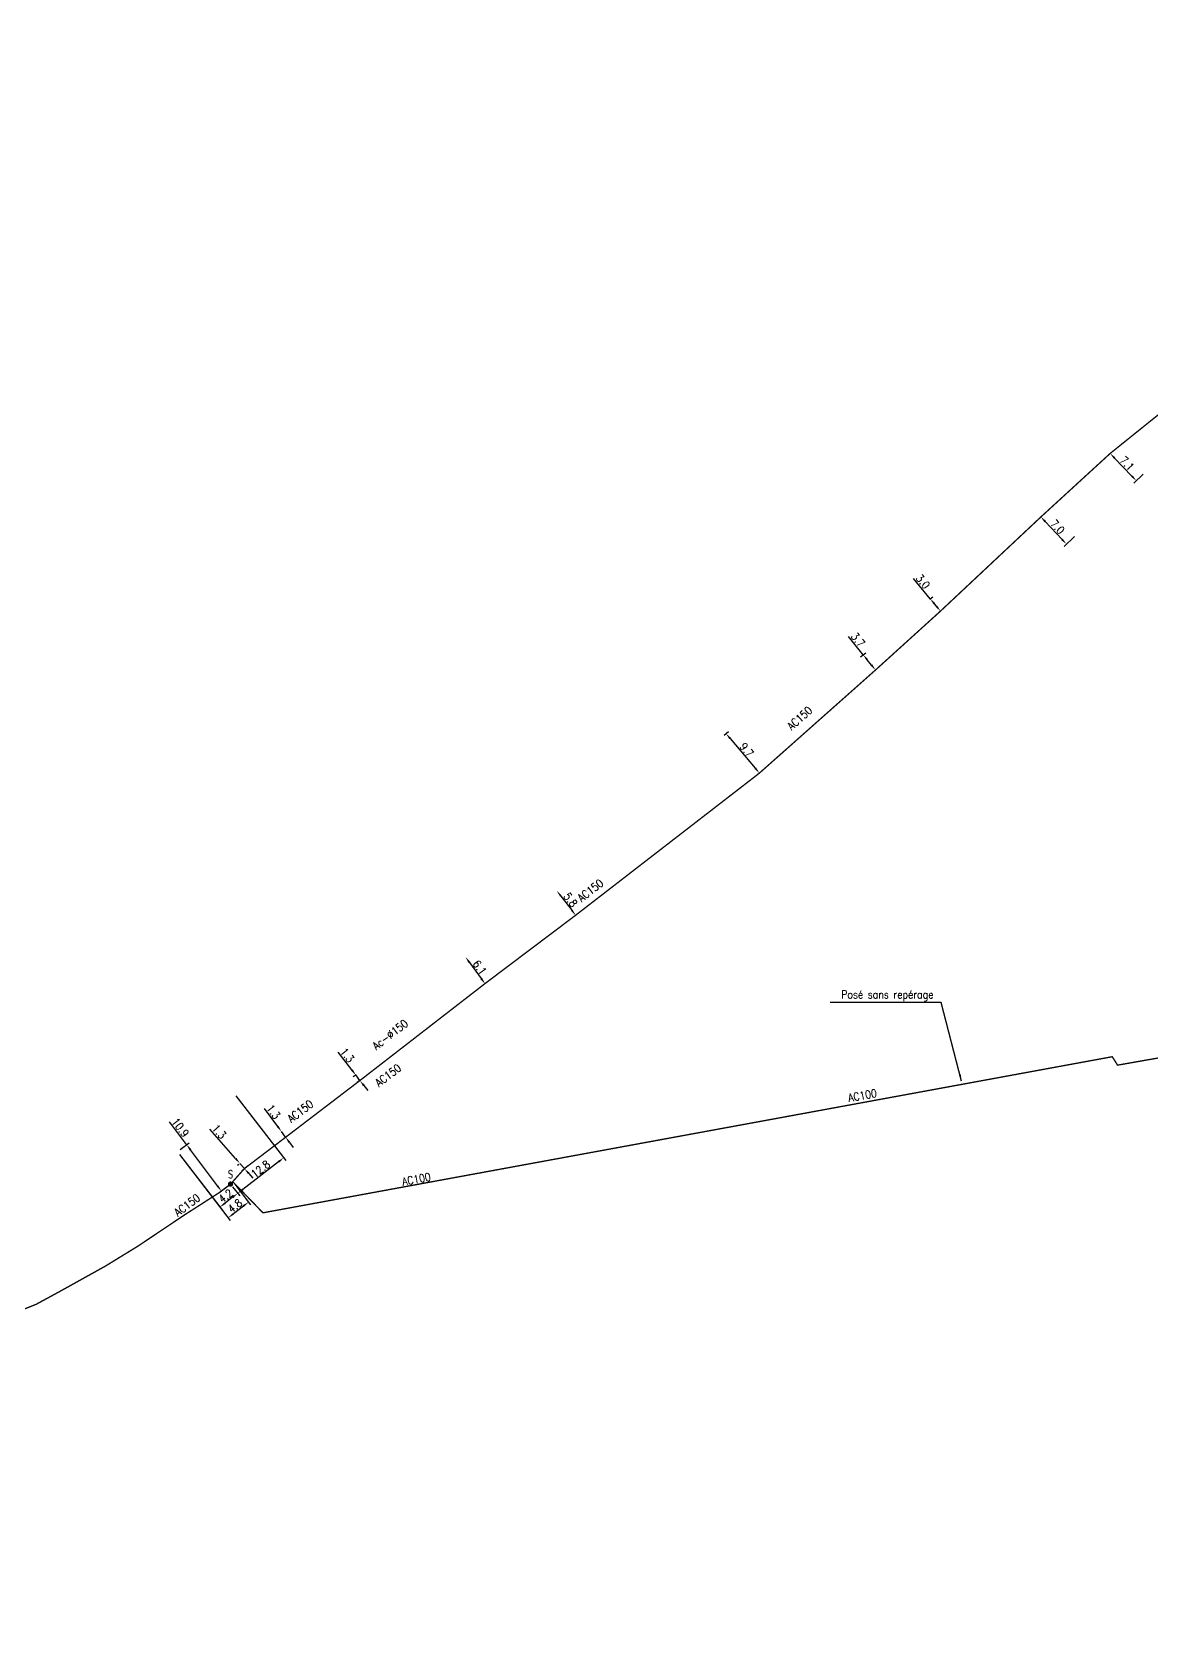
# Model space of a CAD drawing. Header units: millimetres. Extents: x 138998 to 140015, y 127998 to 129006.
# Drawn here: x 139577.9 to 139787.6, y 128188.9 to 128488 of the extents above; entities that cross this region are included whole.
import ezdxf
from ezdxf.enums import TextEntityAlignment as Align

# ---------------------------------------------------------------- set-up
doc = ezdxf.new("R2010")
doc.units = ezdxf.units.MM
doc.header["$PDMODE"] = 34
doc.linetypes.add('L_25_AP', pattern=[2000, 1000, 1000])
doc.layers.get('0').update_dxf_attribs({"linetype": 'CONTINUOUS'})
doc.layers.get('DEFPOINTS').update_dxf_attribs({"linetype": 'CONTINUOUS'})
doc.layers.add('L_150', color=1, linetype='CONTINUOUS')
doc.layers.add('L_300', color=7, linetype='CONTINUOUS')
doc.styles.add('G_ROMANS', font='ROMANS.SHX', dxfattribs={"width": 0.75})
doc.styles.get("Standard").update_dxf_attribs({"font": 'romans.shx', "width": 0.85})
doc.dimstyles.get("Standard").update_dxf_attribs({"dimtxt": 1.5, "dimasz": 1.2, "dimexe": 0.625, "dimexo": 0.625, "dimgap": 0.25, "dimtad": 1, "dimdec": 1, "dimzin": 0, "dimdsep": 46, "dimtxsty": 'Standard', "dimcen": -0.5, "dimadec": 0, "dimazin": 0, "dimtfac": 1, "dimtdec": 1, "dimtmove": 0, "dimatfit": 3, "dimfxl": 0, "dimtolj": 1, "dimtzin": 0, "dimarcsym": 0})

# ---------------------------------------------------------------- blocks, each defined once
blk = doc.blocks.new('*D239')
at = {"layer": 'DEFPOINTS', "color": 0, "linetype": 'Continuous', "transparency": 16777216}
for p in [(139605.15, 128278.11), (139615.1, 128272.08), (139613.13, 128267.78)]:
    blk.add_point(p, dxfattribs=at)
at = {"layer": 'L_300', "color": 0, "linetype": 'Continuous', "lineweight": -2, "transparency": 16777216}
for p, q in [((139605.53, 128277.61), (139613.51, 128267.28)), ((139615.5, 128269.61), (139614.08, 128268.51)), ((139615.49, 128271.58), (139616.83, 128269.85))]:
    blk.add_line(p, q, dxfattribs=at)
at = {"layer": 'L_300', "color": 0, "linetype": 'Continuous', "transparency": 16777216}
for points in [[(139615.37, 128269.77), (139615.62, 128269.45), (139616.44, 128270.34)], [(139613.96, 128268.67), (139614.2, 128268.35), (139613.13, 128267.78)]]:
    blk.add_solid(points, dxfattribs=at)
at = {"layer": 'L_300', "color": 0, "linetype": 'Continuous', "transparency": 16777216, "insert": (139614.18, 128269.85), "char_height": 1.5, "attachment_point": 5, "rotation": 37.6861}
blk.add_mtext('\\A1;4.2', dxfattribs=at)
blk = doc.blocks.new('*D240')
at = {"layer": 'DEFPOINTS', "color": 0, "linetype": 'Continuous', "transparency": 16777216}
for p in [(139615.71, 128289.12), (139615.1, 128272.08), (139616.44, 128270.34)]:
    blk.add_point(p, dxfattribs=at)
at = {"layer": 'L_300', "color": 0, "linetype": 'Continuous', "lineweight": -2, "transparency": 16777216}
for p, q in [((139616.09, 128288.63), (139625.45, 128276.51)), ((139624.12, 128276.27), (139617.39, 128271.08)), ((139615.49, 128271.58), (139616.83, 128269.85))]:
    blk.add_line(p, q, dxfattribs=at)
at = {"layer": 'L_300', "color": 0, "linetype": 'Continuous', "transparency": 16777216}
for points in [[(139624, 128276.43), (139624.24, 128276.11), (139625.07, 128277.01)], [(139617.27, 128271.24), (139617.51, 128270.92), (139616.44, 128270.34)]]:
    blk.add_solid(points, dxfattribs=at)
at = {"layer": 'L_300', "color": 0, "linetype": 'Continuous', "transparency": 16777216, "insert": (139620.72, 128274.91), "char_height": 1.5, "attachment_point": 5, "rotation": 37.6861}
blk.add_mtext('\\A1;12.8', dxfattribs=at)
blk = doc.blocks.new('*D242')
at = {"layer": 'DEFPOINTS', "color": 0, "linetype": 'Continuous', "transparency": 16777216}
for p in [(139745.64, 128381.28), (139748.14, 128379.46), (139748.14, 128379.46)]:
    blk.add_point(p, dxfattribs=at)
at = {"layer": 'L_150', "color": 0, "linetype": 'Continuous', "lineweight": -2, "transparency": 16777216}
for p, q in [((139746.23, 128381.76), (139743.07, 128385.58)), ((139746.13, 128381.68), (139746.71, 128382.16)), ((139747.37, 128380.38), (139746.99, 128380.84))]:
    blk.add_line(p, q, dxfattribs=at)
at = {"layer": 'L_150', "color": 0, "linetype": 'Continuous', "transparency": 16777216}
for points in [[(139747.15, 128380.97), (139746.84, 128380.71), (139746.23, 128381.76)], [(139747.53, 128380.51), (139747.22, 128380.25), (139748.14, 128379.46)]]:
    blk.add_solid(points, dxfattribs=at)
at = {"layer": 'L_150', "color": 0, "linetype": 'Continuous', "transparency": 16777216, "insert": (139744.85, 128385), "char_height": 1.5, "attachment_point": 5, "rotation": 309.6153}
blk.add_mtext('\\A1;3.0', dxfattribs=at)
blk = doc.blocks.new('*D243')
at = {"layer": 'DEFPOINTS', "color": 0, "linetype": 'Continuous', "transparency": 16777216}
for p in [(139732.69, 128370.51), (139735.96, 128368.42), (139735.96, 128368.42)]:
    blk.add_point(p, dxfattribs=at)
at = {"layer": 'L_150', "color": 0, "linetype": 'Continuous', "lineweight": -2, "transparency": 16777216}
for p, q in [((139733.66, 128371.28), (139730.92, 128374.69)), ((139733.18, 128370.9), (139734.14, 128371.67)), ((139735.2, 128369.36), (139734.41, 128370.35))]:
    blk.add_line(p, q, dxfattribs=at)
at = {"layer": 'L_150', "color": 0, "linetype": 'Continuous', "transparency": 16777216}
for points in [[(139734.57, 128370.47), (139734.25, 128370.22), (139733.66, 128371.28)], [(139735.36, 128369.48), (139735.05, 128369.23), (139735.96, 128368.42)]]:
    blk.add_solid(points, dxfattribs=at)
at = {"layer": 'L_150', "color": 0, "linetype": 'Continuous', "transparency": 16777216, "insert": (139732.69, 128374.08), "char_height": 1.5, "attachment_point": 5, "rotation": 308.8069}
blk.add_mtext('\\A1;3.7', dxfattribs=at)
blk = doc.blocks.new('*D244')
at = {"layer": 'DEFPOINTS', "color": 0, "linetype": 'Continuous', "transparency": 16777216}
for p in [(139707.1, 128355.79), (139714.21, 128349.1), (139714.21, 128349.1)]:
    blk.add_point(p, dxfattribs=at)
at = {"layer": 'L_150', "color": 0, "linetype": 'Continuous', "lineweight": -2, "transparency": 16777216}
for p, q in [((139707.58, 128356.2), (139708.42, 128356.91)), ((139708.72, 128355.59), (139713.44, 128350.02))]:
    blk.add_line(p, q, dxfattribs=at)
at = {"layer": 'L_150', "color": 0, "linetype": 'Continuous', "transparency": 16777216}
for points in [[(139708.88, 128355.72), (139708.57, 128355.46), (139707.95, 128356.51)], [(139713.59, 128350.15), (139713.29, 128349.89), (139714.21, 128349.1)]]:
    blk.add_solid(points, dxfattribs=at)
at = {"layer": 'L_150', "color": 0, "linetype": 'Continuous', "transparency": 16777216, "insert": (139711.84, 128353.45), "char_height": 1.5, "attachment_point": 5, "rotation": 310.243}
blk.add_mtext('\\A1;9.7', dxfattribs=at)
blk = doc.blocks.new('*D245')
at = {"layer": 'DEFPOINTS', "color": 0, "linetype": 'Continuous', "transparency": 16777216}
for p in [(139676.27, 128327.02), (139679.77, 128322.46), (139679.77, 128322.46)]:
    blk.add_point(p, dxfattribs=at)
at = {"layer": 'L_150', "color": 0, "linetype": 'Continuous', "lineweight": -2, "transparency": 16777216}
blk.add_line((139677, 128326.07), (139679.04, 128323.41), dxfattribs=at)
at = {"layer": 'L_150', "color": 0, "linetype": 'Continuous', "transparency": 16777216}
for points in [[(139677.16, 128326.19), (139676.84, 128325.95), (139676.27, 128327.02)], [(139679.2, 128323.54), (139678.88, 128323.29), (139679.77, 128322.46)]]:
    blk.add_solid(points, dxfattribs=at)
at = {"layer": 'L_150', "color": 0, "linetype": 'Continuous', "transparency": 16777216, "insert": (139678.81, 128325.35), "char_height": 1.5, "attachment_point": 5, "rotation": 307.5249}
blk.add_mtext('\\A1;5.8', dxfattribs=at)
blk = doc.blocks.new('*D246')
at = {"layer": 'DEFPOINTS', "color": 0, "linetype": 'Continuous', "transparency": 16777216}
for p in [(139766.96, 128397.11), (139766.96, 128397.11), (139773.71, 128393.85)]:
    blk.add_point(p, dxfattribs=at)
at = {"layer": 'L_150', "color": 0, "linetype": 'Continuous', "lineweight": -2, "transparency": 16777216}
for p, q in [((139770.93, 128392.89), (139767.78, 128396.24)), ((139773.26, 128393.43), (139771.3, 128391.58))]:
    blk.add_line(p, q, dxfattribs=at)
at = {"layer": 'L_150', "color": 0, "linetype": 'Continuous', "transparency": 16777216}
for points in [[(139767.93, 128396.37), (139767.63, 128396.1), (139766.96, 128397.11)], [(139771.08, 128393.02), (139770.79, 128392.75), (139771.75, 128392.01)]]:
    blk.add_solid(points, dxfattribs=at)
at = {"layer": 'L_150', "color": 0, "linetype": 'Continuous', "transparency": 16777216, "insert": (139770.08, 128395.25), "char_height": 1.5, "attachment_point": 5, "rotation": 313.2526}
blk.add_mtext('\\A1;7.0', dxfattribs=at)
blk = doc.blocks.new('*D247')
at = {"layer": 'DEFPOINTS', "color": 0, "linetype": 'Continuous', "transparency": 16777216}
for p in [(139779.94, 128409.01), (139779.94, 128409.01), (139786.59, 128405.55)]:
    blk.add_point(p, dxfattribs=at)
at = {"layer": 'L_150', "color": 0, "linetype": 'Continuous', "lineweight": -2, "transparency": 16777216}
for p, q in [((139784.02, 128404.75), (139780.77, 128408.14)), ((139786.14, 128405.12), (139784.4, 128403.45))]:
    blk.add_line(p, q, dxfattribs=at)
at = {"layer": 'L_150', "color": 0, "linetype": 'Continuous', "transparency": 16777216}
for points in [[(139780.92, 128408.28), (139780.63, 128408), (139779.94, 128409.01)], [(139784.17, 128404.89), (139783.88, 128404.61), (139784.85, 128403.88)]]:
    blk.add_solid(points, dxfattribs=at)
at = {"layer": 'L_150', "color": 0, "linetype": 'Continuous', "transparency": 16777216, "insert": (139783.12, 128407.14), "char_height": 1.5, "attachment_point": 5, "rotation": 313.7895}
blk.add_mtext('\\A1;7.1', dxfattribs=at)
blk = doc.blocks.new('*D258')
at = {"layer": 'DEFPOINTS', "color": 0, "linetype": 'Continuous', "transparency": 16777216}
for p in [(139659.17, 128314.57), (139662.78, 128309.65), (139662.78, 128309.65)]:
    blk.add_point(p, dxfattribs=at)
at = {"layer": 'L_150', "color": 0, "linetype": 'Continuous', "lineweight": -2, "transparency": 16777216}
for p, q in [((139659.68, 128314.94), (139659.68, 128314.94)), ((139659.89, 128313.6), (139662.07, 128310.62))]:
    blk.add_line(p, q, dxfattribs=at)
at = {"layer": 'L_150', "color": 0, "linetype": 'Continuous', "transparency": 16777216}
for points in [[(139660.05, 128313.72), (139659.73, 128313.48), (139659.18, 128314.57)], [(139662.23, 128310.74), (139661.91, 128310.5), (139662.78, 128309.65)]]:
    blk.add_solid(points, dxfattribs=at)
at = {"layer": 'L_150', "color": 0, "linetype": 'Continuous', "transparency": 16777216, "insert": (139661.8, 128312.68), "char_height": 1.5, "attachment_point": 5, "rotation": 306.2157}
blk.add_mtext('\\A1;6.1', dxfattribs=at)
blk = doc.blocks.new('*D259')
at = {"layer": 'DEFPOINTS', "color": 0, "linetype": 'Continuous', "transparency": 16777216}
for p in [(139617.12, 128276.2), (139618.78, 128275.92), (139617.71, 128274.99)]:
    blk.add_point(p, dxfattribs=at)
at = {"layer": 'L_150', "color": 0, "linetype": 'Continuous', "lineweight": -2, "transparency": 16777216}
for p, q in [((139616.06, 128276.87), (139611.24, 128282.37)), ((139616.65, 128275.78), (139616.38, 128275.55)), ((139617.71, 128274.99), (139616.85, 128275.97)), ((139618.31, 128275.51), (139617.25, 128274.57)), ((139618.51, 128274.08), (139619.3, 128273.18))]:
    blk.add_line(p, q, dxfattribs=at)
at = {"layer": 'L_150', "color": 0, "linetype": 'Continuous', "transparency": 16777216}
for points in [[(139616.21, 128277), (139615.91, 128276.74), (139616.85, 128275.97)], [(139618.66, 128274.22), (139618.36, 128273.95), (139617.71, 128274.99)]]:
    blk.add_solid(points, dxfattribs=at)
at = {"layer": 'L_150', "color": 0, "linetype": 'Continuous', "transparency": 16777216, "insert": (139612.97, 128281.9), "char_height": 1.5, "attachment_point": 5, "rotation": 311.2667}
blk.add_mtext('\\A1;1.3', dxfattribs=at)
blk = doc.blocks.new('*D260')
at = {"layer": 'DEFPOINTS', "color": 0, "linetype": 'Continuous', "transparency": 16777216}
for p in [(139605.14, 128278.17), (139613.38, 128270.78), (139615.13, 128272.1)]:
    blk.add_point(p, dxfattribs=at)
at = {"layer": 'L_300', "color": 0, "linetype": 'Continuous', "lineweight": -2, "transparency": 16777216}
for p, q in [((139606.87, 128279.47), (139603.66, 128283.74)), ((139605.64, 128278.54), (139607.37, 128279.84)), ((139612.66, 128271.74), (139607.59, 128278.51)), ((139614.63, 128271.72), (139612.88, 128270.41))]:
    blk.add_line(p, q, dxfattribs=at)
at = {"layer": 'L_300', "color": 0, "linetype": 'Continuous', "transparency": 16777216}
for points in [[(139607.75, 128278.63), (139607.43, 128278.39), (139606.87, 128279.47)], [(139612.82, 128271.86), (139612.5, 128271.62), (139613.38, 128270.78)]]:
    blk.add_solid(points, dxfattribs=at)
at = {"layer": 'L_300', "color": 0, "linetype": 'Continuous', "transparency": 16777216, "insert": (139605.7, 128282.68), "char_height": 1.5, "attachment_point": 5, "rotation": 306.8911}
blk.add_mtext('\\A1;10.9', dxfattribs=at)
blk = doc.blocks.new('*D261')
at = {"layer": 'DEFPOINTS', "color": 0, "linetype": 'Continuous', "transparency": 16777216}
for p in [(139639.12, 128292.96), (139639.35, 128291.5), (139639.9, 128291.92)]:
    blk.add_point(p, dxfattribs=at)
at = {"layer": 'L_150', "color": 0, "linetype": 'Continuous', "lineweight": -2, "transparency": 16777216}
for p, q in [((139637.83, 128293.48), (139635.28, 128296.81)), ((139638.62, 128292.58), (139638.07, 128292.15)), ((139639.35, 128291.5), (139638.56, 128292.53)), ((139639.41, 128291.54), (139638.86, 128291.12)), ((139640.08, 128290.55), (139640.81, 128289.6))]:
    blk.add_line(p, q, dxfattribs=at)
at = {"layer": 'L_150', "color": 0, "linetype": 'Continuous', "transparency": 16777216}
for points in [[(139637.99, 128293.61), (139637.67, 128293.36), (139638.56, 128292.53)], [(139640.24, 128290.67), (139639.92, 128290.43), (139639.35, 128291.5)]]:
    blk.add_solid(points, dxfattribs=at)
at = {"layer": 'L_150', "color": 0, "linetype": 'Continuous', "transparency": 16777216, "insert": (139636.98, 128296.23), "char_height": 1.5, "attachment_point": 5, "rotation": 307.4964}
blk.add_mtext('\\A1;1.3', dxfattribs=at)
blk = doc.blocks.new('L_300_11')
at = {"color": 0, "linetype": 'Continuous', "const_width": 0.497, "flags": 128}
blk.add_lwpolyline([(-0.25, 0, 1), (0.25, 0, 1)], format="xyb", close=True, dxfattribs=at)
at = {"color": 0, "linetype": 'Continuous', "style": 'G_ROMANS', "width": 0.75}
blk.add_text('S', height=1.5, dxfattribs=at).set_placement((0, 1.85), align=Align.MIDDLE)
at = {"color": 0, "linetype": 'Continuous', "width": 0.75, "flags": 3}
for tag, p in [('DEF_LEG', (0, -5)), ('DEF_COUP', (0, -7.5)), ('DEF_TYPE', (0, -10))]:
    blk.add_attdef(tag, text='', height=1.2, dxfattribs=at).set_placement(p, align=Align.MIDDLE)
blk = doc.blocks.new('*D347')
at = {"layer": 'DEFPOINTS', "color": 0, "linetype": 'Continuous', "transparency": 16777216}
for p in [(139605.15, 128278.11), (139615.52, 128272.53), (139614.68, 128265.77)]:
    blk.add_point(p, dxfattribs=at)
at = {"layer": 'L_150', "color": 0, "linetype": 'Continuous', "lineweight": -2, "transparency": 16777216}
for p, q in [((139605.53, 128277.61), (139615.06, 128265.28)), ((139615.9, 128272.04), (139618.86, 128268.21)), ((139617.53, 128267.97), (139615.63, 128266.51))]:
    blk.add_line(p, q, dxfattribs=at)
at = {"layer": 'L_150', "color": 0, "linetype": 'Continuous', "transparency": 16777216}
for points in [[(139615.51, 128266.66), (139615.75, 128266.35), (139614.68, 128265.77)], [(139617.41, 128268.13), (139617.65, 128267.81), (139618.48, 128268.71)]]:
    blk.add_solid(points, dxfattribs=at)
at = {"layer": 'L_150', "color": 0, "linetype": 'Continuous', "transparency": 16777216, "insert": (139615.93, 128268), "char_height": 1.5, "attachment_point": 5, "rotation": 37.6861}
blk.add_mtext('\\A1;4.8', dxfattribs=at)
blk = doc.blocks.new('*D352')
at = {"layer": 'DEFPOINTS', "color": 0, "linetype": 'Continuous', "transparency": 16777216}
for p in [(139624.66, 128281.91), (139624.66, 128281.91), (139625.43, 128280.86)]:
    blk.add_point(p, dxfattribs=at)
at = {"layer": 'L_150', "color": 0, "linetype": 'Continuous', "lineweight": -2, "transparency": 16777216}
for p, q in [((139623.94, 128282.87), (139621.45, 128286.24)), ((139625.43, 128280.86), (139624.66, 128281.91)), ((139626.14, 128279.9), (139626.86, 128278.93))]:
    blk.add_line(p, q, dxfattribs=at)
at = {"layer": 'L_150', "color": 0, "linetype": 'Continuous', "transparency": 16777216}
for points in [[(139624.1, 128282.99), (139623.78, 128282.75), (139624.66, 128281.91)], [(139626.3, 128280.02), (139625.98, 128279.78), (139625.43, 128280.86)]]:
    blk.add_solid(points, dxfattribs=at)
at = {"layer": 'L_150', "color": 0, "linetype": 'Continuous', "transparency": 16777216, "insert": (139623.14, 128285.63), "char_height": 1.5, "attachment_point": 5, "rotation": 306.5257}
blk.add_mtext('\\A1;1.3', dxfattribs=at)

msp = doc.modelspace()

# ---------------------------------------------------------------- linework, layer by layer
at = {"layer": 'L_150', "linetype": 'L_25_AP', "flags": 128}
for points in [[(139615.13, 128272.1, 0.25, 0.25, 0), (139617.71, 128274.99, 0.25, 0.25, 0), (139625.43, 128280.86, 0.25, 0.25, 0), (139639.41, 128291.54, 0.25, 0.25, 0), (139662.78, 128309.65, 0.25, 0.25, 0), (139679.77, 128322.46, 0.25, 0.25, 0), (139714.21, 128349.1, 0.25, 0.25, 0), (139714.21, 128349.1, 0.25, 0.25, 0), (139735.96, 128368.42, 0.25, 0.25, 0), (139748.14, 128379.46, 0.25, 0.25, 0), (139766.96, 128397.11, 0.25, 0.25, 0), (139779.94, 128409.01, 0.25, 0.25, 0), (139806.32, 128430.23, 0.25, 0.25, 0), (139809.41, 128434.57, 0.25, 0.25, 0), (139813.45, 128436.62, 0.25, 0.25, 0), (139818.03, 128438.93, 0.25, 0.25, 0), (139824.12, 128441.41, 0.25, 0.25, 0), (139834.05, 128444.73, 0.25, 0.25, 0), (139845.81, 128450.36, 0.25, 0.25, 0), (139854.11, 128452.32, 0.25, 0.25, 0), (139854.11, 128452.32, 0.25, 0.25, 0), (139854.11, 128452.32, 0.25, 0.25, 0), (139859.03, 128453.82, 0.25, 0.25, 0), (139859.26, 128453.38, 0.25, 0.25, 0), (139860.47, 128453.88, 0.25, 0.25, 0), (139870.7, 128457.63, 0.25, 0.25, 0.004827), (139870.71, 128457.63, 0.25, 0.25, 0), (139878.3, 128460.58, 0.25, 0.25, 0.000457), (139878.3, 128460.58, 0.25, 0.25, 0), (139908.01, 128472.63, 0.25, 0.25, 0), (139908.01, 128472.63, 0.25, 0.25, 0), (139908.01, 128472.63, 0.25, 0.25, 0), (139908.01, 128472.63, 0.25, 0.25, 0), (139908.01, 128472.63, 0.25, 0.25, 0), (139908.01, 128472.63, 0.25, 0.25, 0), (139912.57, 128474.74, 0.25, 0.25, 0), (139918.34, 128477.57, 0.25, 0.25, 0), (139922.83, 128479.85, 0.25, 0.25, 0), (139929.87, 128483.6, 0.25, 0.25, 0), (139932.79, 128485.19, 0.25, 0.25, 0), (139937.33, 128487.75, 0.25, 0.25, 0), (139943.71, 128491.54, 0.25, 0.25, 0), (139949.18, 128494.86, 0.25, 0.25, 0), (139949.18, 128494.86, 0.25, 0.25, 0), (139952.87, 128497.45, 0.25, 0.25, 0), (139955.95, 128500.05, 0.25, 0.25, 0), (139960.12, 128503.27, 0.25, 0.25, 0), (139964.14, 128506.59, 0.25, 0.25, 0), (139964.75, 128508, 0.25, 0.25, 0), (139972.07, 128513.84, 0.25, 0.25, 0), (139979.29, 128521.75, 0.25, 0.25, 0), (139990.6, 128533.74, 0.25, 0.25, 0), (139998.14, 128543.01, 0.25, 0.25, 0), (140000, 128545.3, 0, 0, 0)], [(139908.68, 128317.43, 0.25, 0.25, 0), (139905.25, 128317.28, 0.25, 0.25, 0), (139895.33, 128315.08, 0.25, 0.25, 0), (139881.78, 128313.01, 0.25, 0.25, 0), (139875.18, 128311.29, 0.25, 0.25, 0), (139871.41, 128310.61, 0.25, 0.25, 0), (139871.41, 128310.61, 0.25, 0.25, 0), (139821.94, 128301.51, 0.25, 0.25, 0), (139795.98, 128296.95, 0.25, 0.25, 0), (139781.32, 128294.37, 0.25, 0.25, 0), (139780.34, 128295.95, 0.25, 0.25, 0), (139621.18, 128266.7, 0.25, 0.25, 0), (139615.52, 128272.53, 0, 0, 0)], [(139390.32, 128189.66, 0.25, 0.25, 0), (139391.27, 128189.7, 0.25, 0.25, 0), (139393.58, 128189.8, 0.25, 0.25, 0), (139395.63, 128189, 0.25, 0.25, 0), (139396.33, 128189.03, 0.25, 0.25, 0), (139397.02, 128189.06, 0.25, 0.25, 0), (139399.58, 128190.06, 0.25, 0.25, 0), (139414.04, 128190.69, 0.25, 0.25, 0), (139415.71, 128190.73, 0.25, 0.25, 0), (139415.71, 128190.73, 0.25, 0.25, 0), (139421.03, 128191.68, 0.25, 0.25, 0), (139425.77, 128193.02, 0.25, 0.25, 0), (139429.62, 128194.47, 0.25, 0.25, 0), (139438.74, 128197.93, 0.25, 0.25, 0), (139469.26, 128209.07, 0.25, 0.25, 0), (139528.06, 128230.53, 0.25, 0.25, 0), (139559.9, 128242.46, 0.25, 0.25, 0), (139569.91, 128246.05, 0.25, 0.25, 0), (139578.7, 128249.56, 0.25, 0.25, 0), (139579.71, 128250.11, 0.25, 0.25, 0), (139583.16, 128251.99, 0.25, 0.25, 0), (139591.59, 128256.67, 0.25, 0.25, 0), (139597.78, 128260.47, 0.25, 0.25, 0), (139606.46, 128266.29, 0.25, 0.25, 0), (139612.88, 128270.41, 0.25, 0.25, 0), (139615.13, 128272.1, 0, 0, 0)]]:
    msp.add_lwpolyline(points, format="xyseb", dxfattribs=at)

# ---------------------------------------------------------------- block references
at = {"layer": 'L_300'}
msp.add_blockref('L_300_11', (139615.1, 128272.08), dxfattribs=at)

# ---------------------------------------------------------------- texts
at = {"layer": 'L_150', "linetype": 'Continuous', "width": 0.85}
for s, rotation, p in [('AC150', 41.6234, (139721.75, 128359.4)), ('AC150', 37.866, (139682.54, 128327.11)), ('Ac-%%C150', 37.866, (139645, 128300.09))]:
    msp.add_text(s, height=1.5, rotation=rotation, dxfattribs=at).set_placement(p, align=Align.MIDDLE)
for s, rotation, p in [('AC150', 37.2633, (139642.93, 128290.24)), ('AC150', 37.0352, (139626.46, 128283.5)), ('AC100', 10.2289, (139731, 128287.47)), ('AC100', 10.414, (139647.41, 128271.77)), ('AC150', 36.8139, (139605.24, 128265.94))]:
    msp.add_text(s, height=1.5, rotation=rotation, dxfattribs=at).set_placement(p)
at = {"layer": 'L_150', "linetype": 'Continuous', "insert": (139746.82, 128306.37), "char_height": 1.5, "attachment_point": 9}
msp.add_mtext('Posé sans repérage', dxfattribs=at)

# ---------------------------------------------------------------- dimensions: what is measured, and where the dimension line sits
at = {"layer": 'L_150', "linetype": 'Continuous'}
for base, p1, p2, angle, picture, middle in [((139779.94, 128409.01), (139786.59, 128405.55), (139779.94, 128409.01), 133.7895, '*D247', (139782.4, 128406.45)), ((139766.96, 128397.11), (139773.71, 128393.85), (139766.96, 128397.11), 133.2526, '*D246', (139769.36, 128394.56)), ((139748.14, 128379.46), (139745.64, 128381.28), (139748.14, 128379.46), 309.6153, '*D242', (139744.08, 128384.36)), ((139735.96, 128368.42), (139732.69, 128370.51), (139735.96, 128368.42), 308.8069, '*D243', (139731.91, 128373.45)), ((139714.21, 128349.1), (139707.1, 128355.79), (139714.21, 128349.1), 310.243, '*D244', (139711.08, 128352.81)), ((139679.7726, 128322.4615), (139676.27, 128327.022), (139679.7726, 128322.4615), 307.5249, '*D245', (139678.0216, 128324.7413)), ((139662.78, 128309.65), (139659.17, 128314.57), (139662.78, 128309.65), 306.2157, '*D258', (139660.99, 128312.09)), ((139639.35, 128291.5), (139639.12, 128292.96), (139639.9, 128291.92), 307.4964, '*D261', (139636.19, 128295.62)), ((139624.66, 128281.91), (139625.43, 128280.86), (139624.66, 128281.91), 306.5257, '*D352', (139622.34, 128285.04)), ((139617.71, 128274.99), (139617.12, 128276.2), (139618.78, 128275.92), 311.2667, '*D259', (139612.22, 128281.25)), ((139614.68, 128265.77), (139615.52, 128272.53), (139605.15, 128278.11), 37.6861, '*D347', (139616.54, 128267.21))]:
    dim = msp.add_linear_dim(base=base, p1=p1, p2=p2, angle=angle, dimstyle='Standard', dxfattribs=at)
    dim.commit()
    dim.dimension.update_dxf_attribs({"geometry": picture, "text_midpoint": middle, "dimtype": 160})
at = {"layer": 'L_300', "linetype": 'Continuous'}
dim = msp.add_linear_dim(base=(139616.44, 128270.34), p1=(139615.71, 128289.12), p2=(139615.1, 128272.08), angle=37.6861, text='12.8', dimstyle='Standard', dxfattribs=at)
dim.commit()
dim.dimension.update_dxf_attribs({"geometry": '*D240', "text_midpoint": (139621.33, 128274.12), "dimtype": 160})
for base, p1, p2, angle, picture, middle in [((139613.38, 128270.78), (139605.14, 128278.17), (139615.13, 128272.1), 306.8911, '*D260', (139604.9, 128282.08)), ((139613.13, 128267.78), (139615.1, 128272.08), (139605.15, 128278.11), 37.6861, '*D239', (139614.79, 128269.06))]:
    dim = msp.add_linear_dim(base=base, p1=p1, p2=p2, angle=angle, dimstyle='Standard', dxfattribs=at)
    dim.commit()
    dim.dimension.update_dxf_attribs({"geometry": picture, "text_midpoint": middle, "dimtype": 160})

# ---------------------------------------------------------------- leaders
at = {"layer": 'L_150', "linetype": 'Continuous', "annotation_type": 0, "has_hookline": 1, "hookline_direction": 1, "text_width": 19.37}
msp.add_leader([(139752.08, 128291.38), (139748.27, 128306.12), (139747.07, 128306.12)], dimstyle='Standard', dxfattribs=at)

doc.saveas('drawing.dxf')
